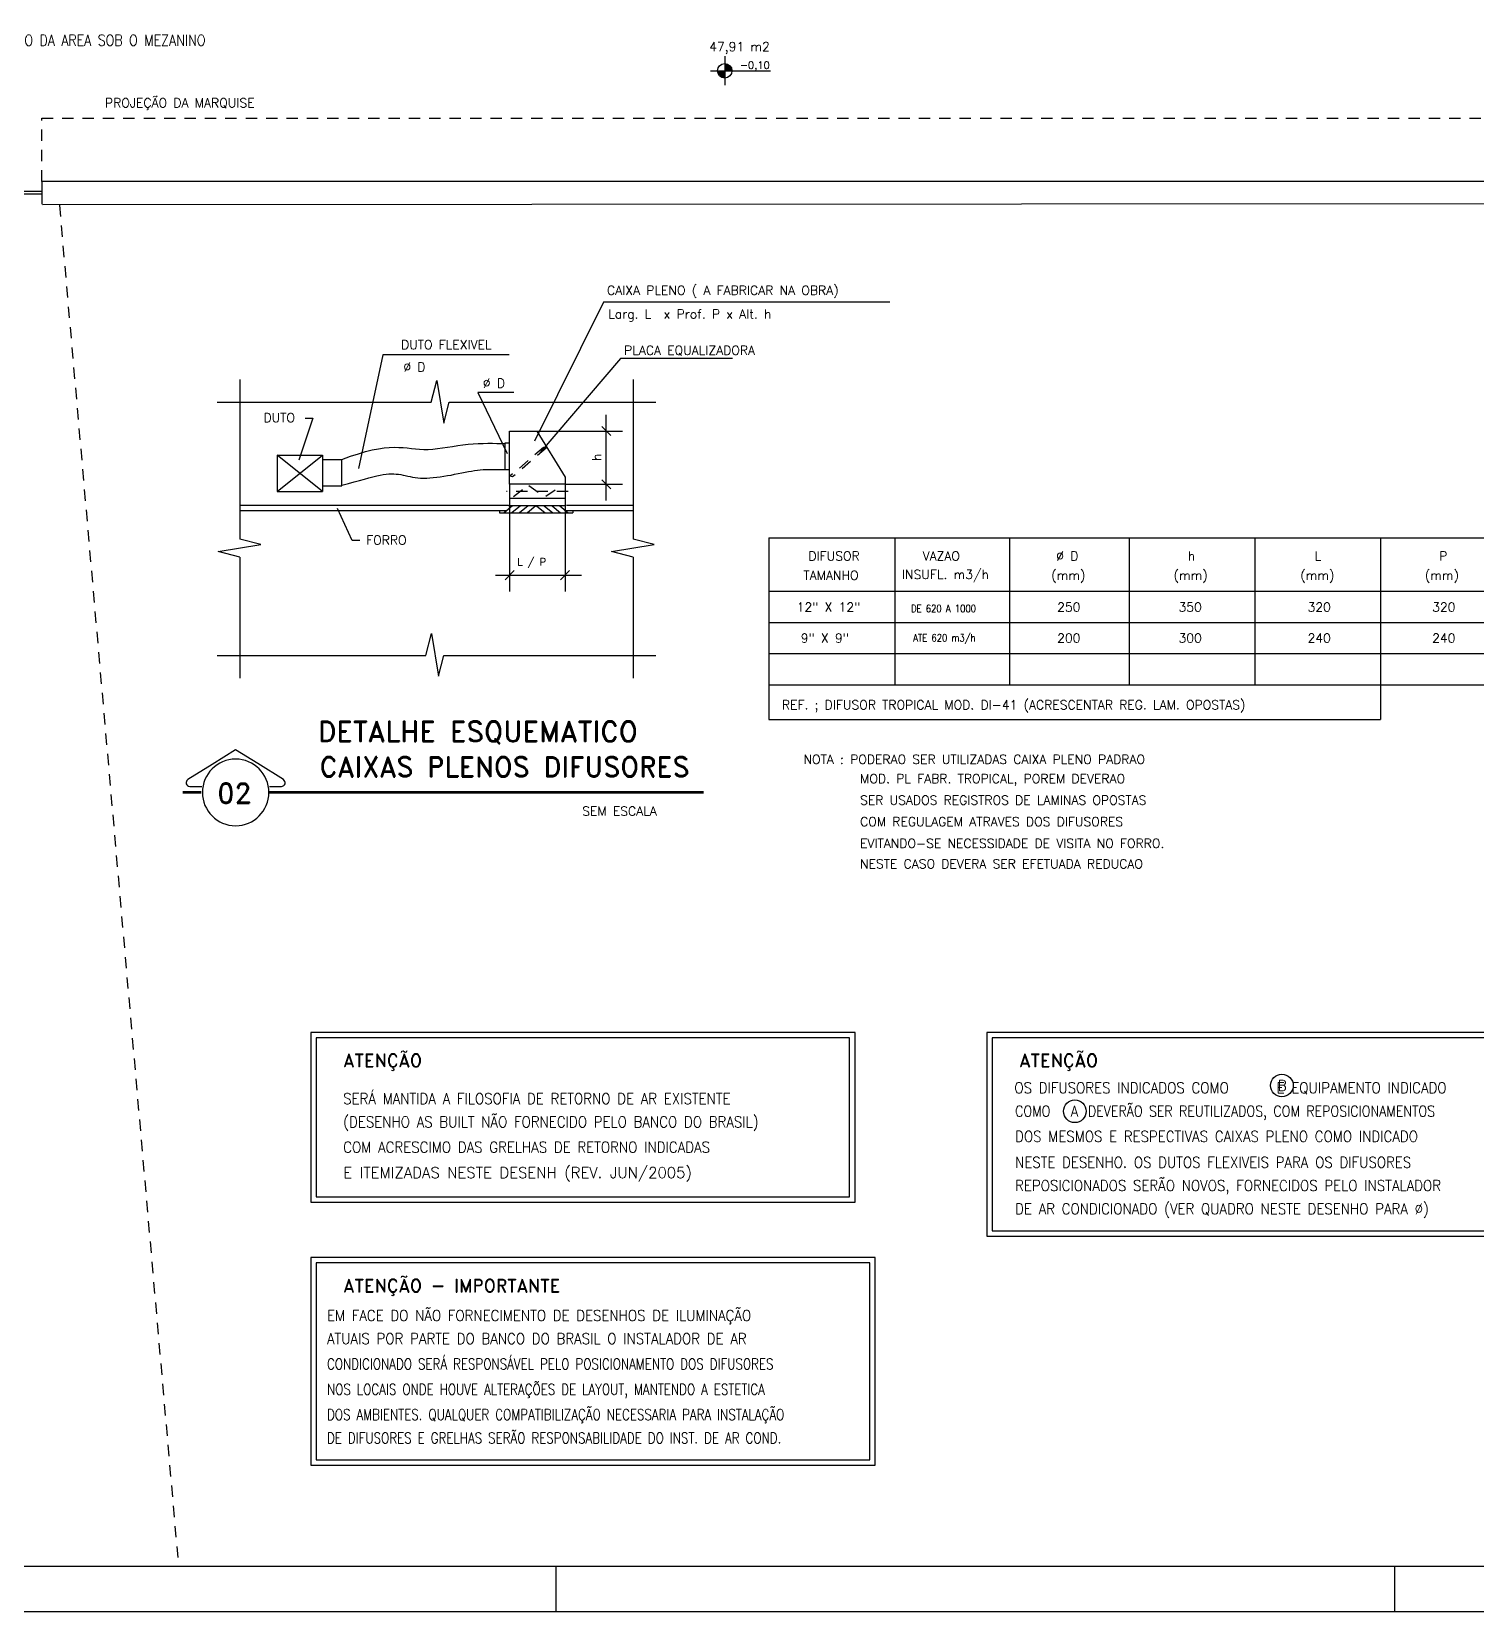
# Model space of a CAD drawing. Extents: x 372.3 to 443.5, y -41.5 to 0.6.
# Drawn here: x 391.5 to 407.44, y -41.46 to -24.04 of the extents above; entities that cross this region are included whole.
import ezdxf
from ezdxf.enums import TextEntityAlignment as Align

# ---------------------------------------------------------------- set-up
doc = ezdxf.new("R2010")
doc.units = 0
doc.header["$MEASUREMENT"] = 0
doc.linetypes.add('HIDDEN2', pattern=[0.1875, 0.125, -0.0625])
doc.layers.get('0').update_dxf_attribs({"linetype": 'CONTINUOUS'})
doc.layers.get('DEFPOINTS').update_dxf_attribs({"linetype": 'CONTINUOUS'})
for name, color, linetype in [('A1ALV50', 13, 'CONTINUOUS'), ('A1PORTA', 40, 'CONTINUOUS'), ('A1PROJ20', 3, 'HIDDEN2'), ('A2SIMBL', 30, 'CONTINUOUS'), ('A2TXT25', 4, 'CONTINUOUS'), ('AC-TEXTO', 7, 'CONTINUOUS'), ('ACDIFUSAO', 252, 'HIDDEN2'), ('ACDUTOS', 14, 'CONTINUOUS'), ('ACHACHURAS', 252, 'CONTINUOUS'), ('S2MARGF', 4, 'CONTINUOUS'), ('S2MARGG', 9, 'CONTINUOUS')]:
    doc.layers.add(name, color=color, linetype=linetype)
doc.styles.add('ROMAND', font='romand')
doc.styles.add('ROMANS', font='ROMANS.SHX')
doc.styles.add('SIMPLEX-08', font='simplex.shx', dxfattribs={"height": 0.08})
doc.styles.add('SIMPLEX-10', font='simplex.shx', dxfattribs={"height": 0.1})

msp = doc.modelspace()

# ---------------------------------------------------------------- linework, layer by layer
for p, q in [((393.547, -28.126), (395.907, -28.126)), ((396.106, -28.126), (398.385, -28.126)), ((397.887, -28.494), (397.787, -28.394)), ((397.837, -29.21), (397.837, -28.264)), ((397.07, -28.444), (398.017, -28.444)), ((397.383, -29.03), (398.017, -29.03)), ((397.887, -29.08), (397.787, -28.98)), ((393.797, -29.26), (396.758, -29.26)), ((396.771, -29.267), (396.771, -30.213)), ((397.383, -29.267), (397.383, -30.213)), ((397.399, -29.26), (398.135, -29.26)), ((393.797, -29.32), (396.741, -29.32)), ((397.387, -29.32), (398.135, -29.32)), ((396.617, -30.033), (397.563, -30.033)), ((396.721, -30.083), (396.821, -29.983)), ((397.333, -30.083), (397.433, -29.983)), ((393.547, -30.917), (395.848, -30.917)), ((396.047, -30.917), (398.385, -30.917))]:
    msp.add_line(p, q)
for points in [[(395.907, -28.126), (395.968, -27.886), (396.045, -28.355), (396.106, -28.126)], [(394.922, -28.757), (395.016, -28.722), (395.103, -28.693), (395.183, -28.67), (395.256, -28.651), (395.324, -28.638), (395.386, -28.629), (395.444, -28.624), (395.498, -28.622), (395.549, -28.623), (395.597, -28.626), (395.643, -28.63), (395.689, -28.635), (395.733, -28.64), (395.778, -28.644), (395.825, -28.646), (395.873, -28.646), (395.923, -28.643), (395.976, -28.637), (396.03, -28.63), (396.085, -28.622), (396.142, -28.613), (396.199, -28.604), (396.256, -28.596), (396.313, -28.589), (396.369, -28.584), (396.424, -28.581), (396.478, -28.579), (396.531, -28.578), (396.581, -28.578), (396.63, -28.579), (396.676, -28.579), (396.72, -28.579)], [(394.922, -29.041), (394.993, -29.022), (395.058, -29.005), (395.117, -28.988), (395.171, -28.973), (395.22, -28.959), (395.264, -28.947), (395.305, -28.936), (395.342, -28.928), (395.377, -28.921), (395.409, -28.917), (395.439, -28.915), (395.467, -28.914), (395.494, -28.915), (395.521, -28.917), (395.546, -28.92), (395.571, -28.924), (395.596, -28.929), (395.621, -28.935), (395.647, -28.941), (395.673, -28.946), (395.7, -28.951), (395.729, -28.956), (395.758, -28.96), (395.789, -28.962), (395.822, -28.963), (395.857, -28.962), (395.892, -28.96), (395.929, -28.957), (395.967, -28.953), (396.006, -28.948), (396.045, -28.942), (396.085, -28.935), (396.125, -28.928), (396.164, -28.92), (396.204, -28.912), (396.243, -28.904), (396.28, -28.897), (396.317, -28.89), (396.352, -28.884), (396.385, -28.879), (396.416, -28.875), (396.447, -28.872), (396.479, -28.869), (396.514, -28.868), (396.554, -28.867), (396.6, -28.866), (396.655, -28.866), (396.72, -28.866)], [(393.797, -29.833), (393.557, -29.772), (394.026, -29.696), (393.797, -29.635)], [(398.135, -29.833), (397.895, -29.772), (398.364, -29.696), (398.135, -29.635)], [(395.848, -30.917), (395.909, -30.677), (395.986, -31.147), (396.047, -30.917)]]:
    msp.add_lwpolyline(points)
at = {"layer": 'A1ALV50', "ltscale": 0.2}
for p, q in [((391.61, -25.692), (391.61, -25.942)), ((411.301, -25.933), (391.62, -25.949))]:
    msp.add_line(p, q, dxfattribs=at)
msp.add_lwpolyline([(410.968, -23.192), (410.655, -23.192), (410.655, -23.492), (410.826, -23.492), (411.254, -25.692), (391.61, -25.692)], dxfattribs=at)
at = {"layer": 'A1PORTA'}
for p, q in [((391.61, -25.802), (389.49, -25.802)), ((391.61, -25.832), (389.49, -25.832))]:
    msp.add_line(p, q, dxfattribs=at)
at = {"layer": 'A1PROJ20'}
for p, q in [((391.61, -24.992), (411.118, -24.992)), ((391.61, -25.692), (391.61, -24.992)), ((391.805, -25.951), (393.119, -40.962))]:
    msp.add_line(p, q, dxfattribs=at)
at = {"layer": 'A2SIMBL'}
for p, q in [((399.144, -24.31), (399.144, -24.63)), ((398.988, -24.47), (399.648, -24.47))]:
    msp.add_line(p, q, dxfattribs=at)
at = {"layer": 'A2SIMBL', "const_width": 0.08}
for points in [[(399.184, -24.47, 0.414214), (399.144, -24.43, 1)], [(399.104, -24.47, 0.414214), (399.144, -24.51, 1)]]:
    msp.add_lwpolyline(points, format="xyb", dxfattribs=at)
at = {"layer": 'A2SIMBL'}
msp.add_circle((399.144, -24.47), 0.08, dxfattribs=at)
at = {"layer": 'AC-TEXTO'}
for p, q in [((399.632, -29.621), (407.766, -29.621)), ((399.632, -29.621), (399.632, -31.623)), ((401.019, -29.621), (401.019, -31.244)), ((402.287, -29.621), (402.287, -31.244)), ((403.606, -29.621), (403.606, -31.244)), ((404.993, -29.621), (404.993, -31.244)), ((406.379, -29.621), (406.379, -31.244)), ((399.632, -30.211), (407.766, -30.211)), ((399.632, -30.553), (407.766, -30.553)), ((399.632, -30.895), (407.766, -30.895)), ((399.632, -31.244), (407.766, -31.244)), ((406.379, -31.244), (406.379, -31.623)), ((399.632, -31.623), (406.379, -31.623)), ((393.749, -31.958), (393.489, -32.121)), ((393.995, -32.111), (393.749, -31.958)), ((393.489, -32.121), (393.223, -32.287)), ((394.276, -32.287), (393.995, -32.111)), ((393.244, -32.362), (393.377, -32.362)), ((394.122, -32.362), (394.255, -32.362))]:
    msp.add_line(p, q, dxfattribs=at)
for points in [[(400.964, -27.021), (397.806, -27.021), (397.044, -28.555)], [(396.765, -27.602), (395.374, -27.602), (395.105, -28.858)], [(399.229, -27.644), (397.993, -27.644), (397.107, -28.679)], [(396.819, -28.018), (396.42, -28.018), (396.745, -28.692)], [(394.518, -28.3), (394.6, -28.3), (394.447, -28.764)], [(395.118, -29.65), (395.036, -29.65), (394.872, -29.297)], [(394.639, -35.136), (394.639, -36.888), (400.522, -36.888), (400.522, -35.136), (394.639, -35.136)], [(402.095, -35.136), (402.095, -37.265), (407.979, -37.265), (407.979, -35.136), (402.095, -35.136)], [(394.639, -37.619), (394.639, -39.789), (400.745, -39.789), (400.745, -37.619), (394.639, -37.619)]]:
    msp.add_lwpolyline(points, dxfattribs=at)
at = {"layer": 'AC-TEXTO', "const_width": 0.03}
for points in [[(393.371, -32.428), (393.166, -32.428)], [(398.91, -32.428), (394.116, -32.428)]]:
    msp.add_lwpolyline(points, dxfattribs=at)
at = {"layer": 'AC-TEXTO'}
for points in [[(394.579, -35.076), (394.579, -36.948), (400.582, -36.948), (400.582, -35.076)], [(402.035, -35.076), (402.035, -37.325), (408.039, -37.325), (408.039, -35.076)], [(394.579, -37.559), (394.579, -39.849), (400.805, -39.849), (400.805, -37.559)]]:
    msp.add_lwpolyline(points, close=True, dxfattribs=at)
for centre in [(405.29, -35.662), (403.006, -35.946)]:
    msp.add_circle(centre, 0.125, dxfattribs=at)
for centre, radius, start, end in [((393.749, -32.429), 0.367, 0, 180), ((393.244, -32.322), 0.0404, 122.0054, 270), ((394.255, -32.322), 0.0404, 270, 57.9946), ((393.749, -32.429), 0.367, 180, 0)]:
    msp.add_arc(centre, radius, start, end, dxfattribs=at)
at = {"layer": 'ACDIFUSAO', "color": 252}
for p, q in [((397.146, -28.623), (396.775, -28.941)), ((397.174, -28.631), (396.804, -28.949))]:
    msp.add_line(p, q, dxfattribs=at)
at = {"layer": 'ACDIFUSAO', "color": 7, "linetype": 'CONTINUOUS'}
for p, q in [((397.174, -28.631), (397.146, -28.623)), ((396.804, -28.949), (396.775, -28.941)), ((396.804, -29.267), (396.71, -29.346)), ((396.89, -29.267), (396.796, -29.346)), ((396.975, -29.267), (396.881, -29.346)), ((397.061, -29.267), (396.967, -29.346)), ((397.068, -29.267), (397.162, -29.346)), ((397.153, -29.267), (397.247, -29.346)), ((397.239, -29.267), (397.333, -29.346)), ((397.324, -29.267), (397.418, -29.346))]:
    msp.add_line(p, q, dxfattribs=at)
at = {"layer": 'ACDIFUSAO', "color": 252}
for points in [[(396.814, -29.166), (396.97, -29.043)], [(396.985, -29.043), (397.151, -29.166)], [(397.17, -29.163), (397.349, -29.043)], [(397.418, -29.11), (396.736, -29.11)]]:
    msp.add_lwpolyline(points, dxfattribs=at)
at = {"layer": 'ACDUTOS', "linetype": 'CONTINUOUS'}
for p, q in [((396.771, -29.03), (396.771, -28.444)), ((396.771, -28.444), (397.07, -28.444)), ((397.07, -28.444), (397.383, -28.951)), ((397.383, -28.951), (397.383, -29.267))]:
    msp.add_line(p, q, dxfattribs=at)
at = {"layer": 'ACDUTOS'}
for p, q in [((394.208, -28.709), (394.208, -29.109)), ((394.208, -28.709), (394.208, -29.109)), ((394.208, -28.709), (394.708, -28.709)), ((394.708, -28.709), (394.708, -29.109)), ((394.208, -29.109), (394.708, -29.109))]:
    msp.add_line(p, q, dxfattribs=at)
at = {"layer": 'ACDUTOS', "color": 7}
for p, q in [((394.708, -29.109), (394.208, -28.709)), ((394.208, -29.109), (394.708, -28.709))]:
    msp.add_line(p, q, dxfattribs=at)
at = {"layer": 'ACDUTOS', "color": 7, "linetype": 'CONTINUOUS'}
for p, q in [((394.708, -28.757), (394.922, -28.757)), ((394.922, -29.047), (394.922, -28.757)), ((394.708, -29.047), (394.922, -29.047)), ((397.387, -29.267), (396.758, -29.267)), ((396.658, -29.32), (396.658, -29.346)), ((396.658, -29.346), (397.47, -29.346)), ((397.47, -29.32), (397.47, -29.346))]:
    msp.add_line(p, q, dxfattribs=at)
at = {"layer": 'ACDUTOS'}
for points in [[(396.772, -28.576), (396.717, -28.576), (396.717, -28.869), (396.772, -28.869)], [(396.771, -29.03), (396.771, -29.267)], [(397.383, -29.03), (396.771, -29.03)], [(396.773, -29.182), (397.383, -29.182)]]:
    msp.add_lwpolyline(points, dxfattribs=at)
at = {"layer": 'ACHACHURAS'}
for p, q in [((393.797, -27.876), (393.797, -29.635)), ((398.135, -27.876), (398.135, -29.635)), ((393.797, -29.833), (393.797, -31.167)), ((398.135, -29.833), (398.135, -31.167))]:
    msp.add_line(p, q, dxfattribs=at)
at = {"layer": 'DEFPOINTS', "color": 0, "linetype": 'BYBLOCK'}
for p in [(397.837, -28.681), (397.47, -29.346), (397.146, -30.033)]:
    msp.add_point(p, dxfattribs=at)
at = {"layer": 'S2MARGF'}
for p, q in [((397.281, -40.962), (397.281, -41.462)), ((406.531, -40.962), (406.531, -41.462))]:
    msp.add_line(p, q, dxfattribs=at)
msp.add_lwpolyline([(372.331, -41.462), (443.531, -41.462), (443.531, 0.588), (372.331, 0.588)], close=True, dxfattribs=at)
at = {"layer": 'S2MARGG'}
msp.add_lwpolyline([(443.031, -37.845), (443.031, 0.088), (373.581, 0.088), (373.581, -40.962), (443.031, -40.962)], dxfattribs=at)

# ---------------------------------------------------------------- texts
at = {"layer": 'A2TXT25'}
for s, height, style, p in [('47,91 m2', 0.1, 'SIMPLEX-10', (398.973, -24.253)), ('-0,10', 0.08, 'SIMPLEX-08', (399.311, -24.447))]:
    msp.add_text(s, height=height, dxfattribs=dict(at, style=style)).set_placement(p)
at = {"layer": 'A2TXT25', "ltscale": 0.2, "insert": (393.133, -24.773), "char_height": 0.1, "width": 5.3734, "attachment_point": 2, "style": 'ROMANS'}
msp.add_mtext('PROJEÇÃO DA MARQUISE', dxfattribs=at)
at = {"layer": 'AC-TEXTO'}
for s, height, style, width, p in [('DO ENTREFORRO DA AREA SOB O MEZANINO', 0.12, 'ROMANS', 0.85, (390.379, -24.193)), ('DE 620 A 1000', 0.08, 'ROMAND', 0.85, (401.199, -30.441)), ('ATE 620 m3/h', 0.08, 'ROMAND', 0.85, (401.223, -30.764)), ('SERÁ MANTIDA A FILOSOFIA DE RETORNO DE AR EXISTENTE', 0.12, 'ROMAND', 0.9, (394.936, -35.867)), ('OS DIFUSORES INDICADOS COMO    E EQUIPAMENTO INDICADO    ', 0.12, 'ROMAND', 0.9, (402.339, -35.747)), ('B', 0.12, 'ROMAND', 0.9, (405.245, -35.721)), ('COMO     DEVERÃO SER REUTILIZADOS, COM REPOSICIONAMENTOS', 0.12, 'ROMAND', 0.85, (402.347, -36.004)), ('A', 0.12, 'ROMAND', 0.9, (402.96, -36.005)), ('(DESENHO AS BUILT NÃO FORNECIDO PELO BANCO DO BRASIL)', 0.12, 'ROMAND', 0.9, (394.936, -36.123)), ('DOS MESMOS E RESPECTIVAS CAIXAS PLENO COMO INDICADO ', 0.12, 'ROMAND', 0.9, (402.347, -36.283)), ('COM ACRESCIMO DAS GRELHAS DE RETORNO INDICADAS', 0.12, 'ROMAND', 0.9, (394.936, -36.402)), ('NESTE DESENHO. OS DUTOS FLEXIVEIS PARA OS DIFUSORES', 0.12, 'ROMAND', 0.9, (402.347, -36.568)), ('REPOSICIONADOS SERÃO NOVOS, FORNECIDOS PELO INSTALADOR', 0.12, 'ROMAND', 0.9, (402.347, -36.825)), ('DE AR CONDICIONADO (VER QUADRO NESTE DESENHO PARA %%C)', 0.12, 'ROMAND', 0.9, (402.347, -37.082)), ('EM FACE DO NÃO FORNECIMENTO DE DESENHOS DE ILUMINAÇÃO', 0.12, 'ROMAND', 0.9, (394.757, -38.258)), ('ATUAIS POR PARTE DO BANCO DO BRASIL O INSTALADOR DE AR', 0.12, 'ROMAND', 0.9, (394.757, -38.514)), ('CONDICIONADO SERÁ RESPONSÁVEL PELO POSICIONAMENTO DOS DIFUSORES', 0.12, 'ROMAND', 0.8, (394.757, -38.793)), ('NOS LOCAIS ONDE HOUVE ALTERAÇÕES DE LAYOUT, MANTENDO A ESTETICA', 0.12, 'ROMAND', 0.8, (394.757, -39.073)), ('DOS AMBIENTES. QUALQUER COMPATIBILIZAÇÃO NECESSARIA PARA INSTALAÇÃO', 0.12, 'ROMAND', 0.8, (394.757, -39.351)), ('DE DIFUSORES E GRELHAS SERÃO RESPONSABILIDADE DO INST. DE AR COND.', 0.12, 'ROMAND', 0.8, (394.757, -39.61))]:
    msp.add_text(s, height=height, dxfattribs=dict(at, style=style, width=width)).set_placement(p)
for s, height, style, p in [('CAIXA PLENO ( A FABRICAR NA OBRA)', 0.1, 'ROMAND', (397.846, -26.941)), ('Larg. L  x Prof. P x Alt. h', 0.1, 'ROMAND', (397.859, -27.203)), ('DUTO FLEXIVEL', 0.1, 'ROMAND', (395.574, -27.54)), ('PLACA EQUALIZADORA', 0.1, 'ROMAND', (398.034, -27.602)), ('%%C D', 0.1, 'ROMAND', (395.599, -27.786)), ('%%C D', 0.1, 'ROMAND', (396.476, -27.965)), ('DIFUSOR', 0.1, 'ROMAND', (400.067, -29.872)), ('VAZAO', 0.1, 'ROMAND', (401.327, -29.872)), ('%%C D', 0.1, 'ROMAND', (402.801, -29.872)), ('h', 0.1, 'ROMAND', (404.252, -29.872)), ('L', 0.1, 'ROMAND', (405.65, -29.872)), ('P', 0.1, 'ROMAND', (407.024, -29.872)), ('L / P', 0.08, 'ROMAND', (396.857, -29.926)), ('INSUFL. m3/h', 0.1, 'ROMAND', (401.098, -30.075)), ('(mm)', 0.1, 'ROMAND', (402.746, -30.084)), ('(mm)', 0.1, 'ROMAND', (404.095, -30.084)), ('(mm)', 0.1, 'ROMAND', (405.493, -30.084)), ('(mm)', 0.1, 'ROMAND', (406.866, -30.084)), ('TAMANHO', 0.1, 'ROMAND', (400.012, -30.084)), ('12" X 12"', 0.1, 'ROMAND', (399.938, -30.435)), ('250', 0.1, 'ROMAND', (402.811, -30.435)), ('350', 0.1, 'ROMAND', (404.15, -30.435)), ('320', 0.1, 'ROMAND', (405.573, -30.435)), ('320', 0.1, 'ROMAND', (406.947, -30.435)), ('9" X 9"', 0.1, 'ROMAND', (399.983, -30.777)), ('200', 0.1, 'ROMAND', (402.811, -30.777)), ('300', 0.1, 'ROMAND', (404.15, -30.777)), ('240', 0.1, 'ROMAND', (405.573, -30.777)), ('240', 0.1, 'ROMAND', (406.947, -30.777)), ('REF. ; DIFUSOR TROPICAL MOD. DI-41 (ACRESCENTAR REG. LAM. OPOSTAS)', 0.1, 'ROMAND', (399.775, -31.513)), ('DETALHE ESQUEMATICO', 0.225, 'ROMAND', (394.657, -31.869)), ('CAIXAS PLENOS DIFUSORES', 0.22, 'ROMAND', (394.674, -32.256)), ('NOTA : PODERAO SER UTILIZADAS CAIXA PLENO PADRAO', 0.1, 'ROMANS', (400.013, -32.115)), ('MOD. PL FABR. TROPICAL, POREM DEVERAO ', 0.1, 'ROMANS', (400.637, -32.327)), ('02', 0.22, 'ROMAND', (393.548, -32.548)), ('SER USADOS REGISTROS DE LAMINAS OPOSTAS', 0.1, 'ROMANS', (400.637, -32.564)), ('SEM ESCALA ', 0.1, 'ROMANS', (397.572, -32.685)), ('COM REGULAGEM ATRAVES DOS DIFUSORES', 0.1, 'ROMANS', (400.637, -32.801)), ('EVITANDO-SE NECESSIDADE DE VISITA NO FORRO.', 0.1, 'ROMANS', (400.637, -33.041)), ('NESTE CASO DEVERA SER EFETUADA REDUCAO', 0.1, 'ROMANS', (400.637, -33.267)), ('ATENÇÃO ', 0.144, 'ROMAND', (394.936, -35.457)), ('ATENÇÃO ', 0.144, 'ROMAND', (402.393, -35.457)), ('E ITEMIZADAS NESTE DESENH (REV. JUN/2005)', 0.12, 'ROMAND', (394.936, -36.682)), ('ATENÇÃO - IMPORTANTE', 0.144, 'ROMAND', (394.936, -37.941))]:
    msp.add_text(s, height=height, dxfattribs=dict(at, style=style)).set_placement(p)
at = {"layer": 'AC-TEXTO', "linetype": 'CONTINUOUS', "style": 'ROMAND'}
for s, p in [('DUTO', (394.23, -28.346)), ('FORRO', (395.412, -29.696))]:
    msp.add_text(s, height=0.1, rotation=360, dxfattribs=at).set_placement(p, align=Align.CENTER)
at = {"layer": 'AC-TEXTO', "style": 'ROMAND'}
msp.add_text('h', height=0.1, rotation=90, dxfattribs=at).set_placement((397.782, -28.774))

doc.saveas('drawing.dxf')
